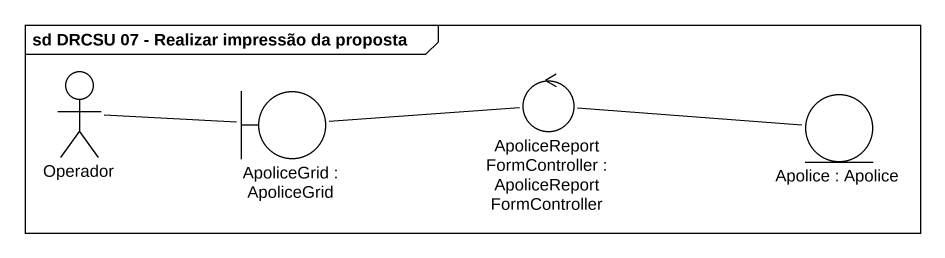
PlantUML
@startuml
mainframe sd DRCSU 07 - Realizar impressão da proposta
actor Operador
boundary "ApoliceGrid : ApoliceGrid" as ApoliceGrid
control "ApoliceReportFormController : ApoliceReportFormController" as ApoliceReportFormController
entity "Apolice : Apolice" as Apolice
Operador -right- ApoliceGrid
ApoliceGrid -right- ApoliceReportFormController
ApoliceReportFormController -right- Apolice
@enduml
